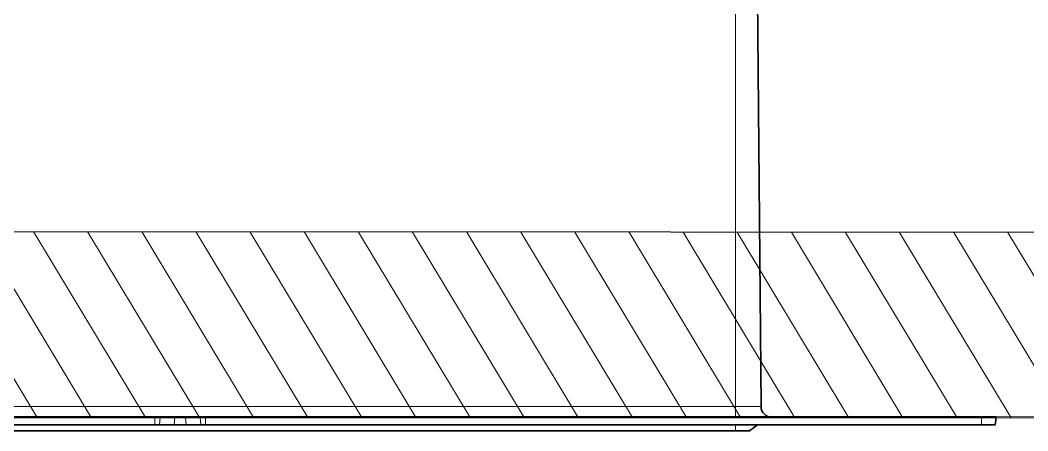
# Model space of a CAD drawing. Header units: inches. Extents: x -12478 to 399182, y -23212 to 525552.
# Drawn here: x 84799.5 to 84935.4, y -5771.8 to -5716.4 of the extents above; entities that cross this region are included whole.
import ezdxf

# ---------------------------------------------------------------- set-up
doc = ezdxf.new("R2010")
doc.units = ezdxf.units.IN
doc.header["$LTSCALE"] = 1000
doc.header["$MEASUREMENT"] = 0
doc.linetypes.add('DASHED', pattern=[0.75, 0.5, -0.25])
doc.linetypes.add('HIDDEN', pattern=[0.375, 0.25, -0.125])
for name, color, linetype in [('A-Hidden', 8, 'HIDDEN'), ('CQ Grg Gypsum', 41, 'Continuous'), ('CQ Light Elevation', 4, 'Continuous')]:
    doc.layers.add(name, color=color, linetype=linetype)
doc.layers.add('CQ Gypsum Hatch', color=8, linetype='Continuous', lineweight=20)
doc.layers.add('CQ Lighting', color=5, linetype='Continuous', lineweight=0)

# ---------------------------------------------------------------- blocks, each defined once
blk = doc.blocks.new('T.HC0E0.HQ12 side 2')
at = {"layer": 'CQ Lighting', "color": 1, "lineweight": 35}
for p, q in [((441925.5, 518877.62), (441925, 518820.2)), ((441895.3, 518818.72), (441999.89, 518818.72)), ((441895.3, 518817.72), (441999.89, 518817.72)), ((442006.72, 518818.72), (442111.3, 518818.72)), ((442006.72, 518817.72), (442111.3, 518817.72)), ((442078.15, 518816.92), (441928.45, 518816.92))]:
    blk.add_line(p, q, dxfattribs=at)
at = {"layer": 'CQ Lighting', "color": 1, "lineweight": 13}
for p, q in [((441928.45, 518877.62), (441928.45, 518820.2)), ((441928.45, 518820.2), (442078.15, 518820.2))]:
    blk.add_line(p, q, dxfattribs=at)
at = {"layer": 'CQ Lighting', "color": 1, "lineweight": 13, "ltscale": 0.086276}
blk.add_line((441925, 518820.2), (441928.45, 518820.2), dxfattribs=at)
at = {"layer": 'CQ Lighting', "color": 1, "lineweight": 13, "ltscale": 0.037173}
blk.add_line((441928.45, 518820.2), (441928.45, 518818.72), dxfattribs=at)
at = {"layer": 'CQ Lighting', "color": 1, "lineweight": 35, "ltscale": 0.05}
for p, q in [((441893.3, 518818.72), (441895.3, 518818.72)), ((442000.51, 518817.72), (442002.51, 518817.72)), ((442000.6, 518818.72), (442002.6, 518818.72)), ((442006.01, 518818.72), (442004.01, 518818.72)), ((442006.1, 518817.72), (442004.1, 518817.72))]:
    blk.add_line(p, q, dxfattribs=at)
at = {"layer": 'CQ Lighting', "color": 1, "lineweight": 35, "ltscale": 0.025188}
blk.add_line((441893.43, 518817.72), (441893.3, 518818.72), dxfattribs=at)
at = {"layer": 'CQ Lighting', "color": 1, "lineweight": 35, "ltscale": 0.04693}
blk.add_line((441893.43, 518817.72), (441895.3, 518817.72), dxfattribs=at)
at = {"layer": 'CQ Lighting', "color": 1, "lineweight": 13, "ltscale": 0.025}
for p, q in [((441895.3, 518817.72), (441895.3, 518818.72)), ((441999.89, 518817.72), (441999.89, 518818.72)), ((442006.72, 518817.72), (442006.72, 518818.72))]:
    blk.add_line(p, q, dxfattribs=at)
at = {"layer": 'CQ Lighting', "color": 1, "lineweight": 35, "ltscale": 0.033399}
blk.add_line((441925.5, 518817.72), (441926.57, 518816.92), dxfattribs=at)
at = {"layer": 'CQ Lighting', "color": 1, "lineweight": 13, "ltscale": 0.02}
blk.add_line((441928.45, 518817.72), (441928.45, 518816.92), dxfattribs=at)
at = {"layer": 'CQ Lighting', "color": 1, "lineweight": 35, "ltscale": 0.017677}
for p, q in [((441999.89, 518818.72), (442000.6, 518818.72)), ((442006.01, 518818.72), (442006.72, 518818.72))]:
    blk.add_line(p, q, dxfattribs=at)
at = {"layer": 'CQ Lighting', "color": 1, "lineweight": 35, "ltscale": 0.015506}
for p, q in [((441999.89, 518817.72), (442000.51, 518817.72)), ((442006.1, 518817.72), (442006.72, 518817.72))]:
    blk.add_line(p, q, dxfattribs=at)
at = {"layer": 'CQ Lighting', "color": 1, "lineweight": 13, "ltscale": 0.025094}
for p, q in [((442000.51, 518817.72), (442000.6, 518818.72)), ((442002.51, 518817.72), (442002.6, 518818.72)), ((442004.1, 518817.72), (442004.01, 518818.72)), ((442006.1, 518817.72), (442006.01, 518818.72))]:
    blk.add_line(p, q, dxfattribs=at)
at = {"layer": 'CQ Lighting', "color": 1, "lineweight": 35, "ltscale": 0.039697}
blk.add_line((442002.51, 518817.72), (442004.1, 518817.72), dxfattribs=at)
at = {"layer": 'CQ Lighting', "color": 1, "lineweight": 35, "ltscale": 0.035355}
blk.add_line((442002.6, 518818.72), (442004.01, 518818.72), dxfattribs=at)
at = {"layer": 'CQ Lighting', "color": 1, "lineweight": 35, "ltscale": 0.047002}
blk.add_line((441926.57, 518816.92), (441928.45, 518816.92), dxfattribs=at)
at = {"layer": 'CQ Lighting', "color": 1, "lineweight": 35, "ltscale": 0.005554}
blk.add_line((441928.3, 518816.92), (441928.53, 518816.92), dxfattribs=at)
at = {"layer": 'CQ Lighting', "color": 1, "lineweight": 35}
blk.add_arc((441923.5, 518820.22), 1.5, 270, 359.5, dxfattribs=at)

msp = doc.modelspace()

# ---------------------------------------------------------------- hatches: boundary and pattern name
at = {"layer": 'CQ Gypsum Hatch'}
h = msp.add_hatch(dxfattribs=at)
h.set_pattern_fill('ANSI31', color=256, scale=50, angle=76.0286, style=0)
h.set_pattern_definition([(121.0285767, (-237347.6025, -475848.583), (-5.35568947, -3.22165956), [])])
h.paths.add_polyline_path([(83584.43, -5719.61), (83584.43, -5744.61), (83604.43, -5744.61), (83604.43, -5769.61), (85383.85, -5770.11), (85383.85, -5745.11), (85403.85, -5745.11), (85403.85, -5720.11), (85358.85, -5720.11), (85358.85, -5745.11), (83629.43, -5744.61), (83629.43, -5719.61)])

# ---------------------------------------------------------------- linework, layer by layer
at = {"layer": 'A-Hidden', "linetype": 'DASHED', "lineweight": 0, "ltscale": 10}
msp.add_line((87755.91, -5770.11, 0), (83249.01, -5769.61, 0), dxfattribs=at)
at = {"layer": 'CQ Grg Gypsum', "elevation": 0}
msp.add_lwpolyline([(83584.43, -5719.61), (83584.43, -5744.61), (83604.43, -5744.61), (83604.43, -5769.61), (85383.85, -5770.11), (85383.85, -5745.11), (85403.85, -5745.11), (85403.85, -5720.11), (85358.85, -5720.11), (85358.85, -5745.11), (83629.43, -5744.61), (83629.43, -5719.61), (83584.43, -5719.61)], dxfattribs=at)

# ---------------------------------------------------------------- block references
at = {"layer": 'CQ Light Elevation', "xscale": -1}
msp.add_blockref('T.HC0E0.HQ12 side 2', (526824.42, -524588.67, 0), dxfattribs=at)

doc.saveas('drawing.dxf')
